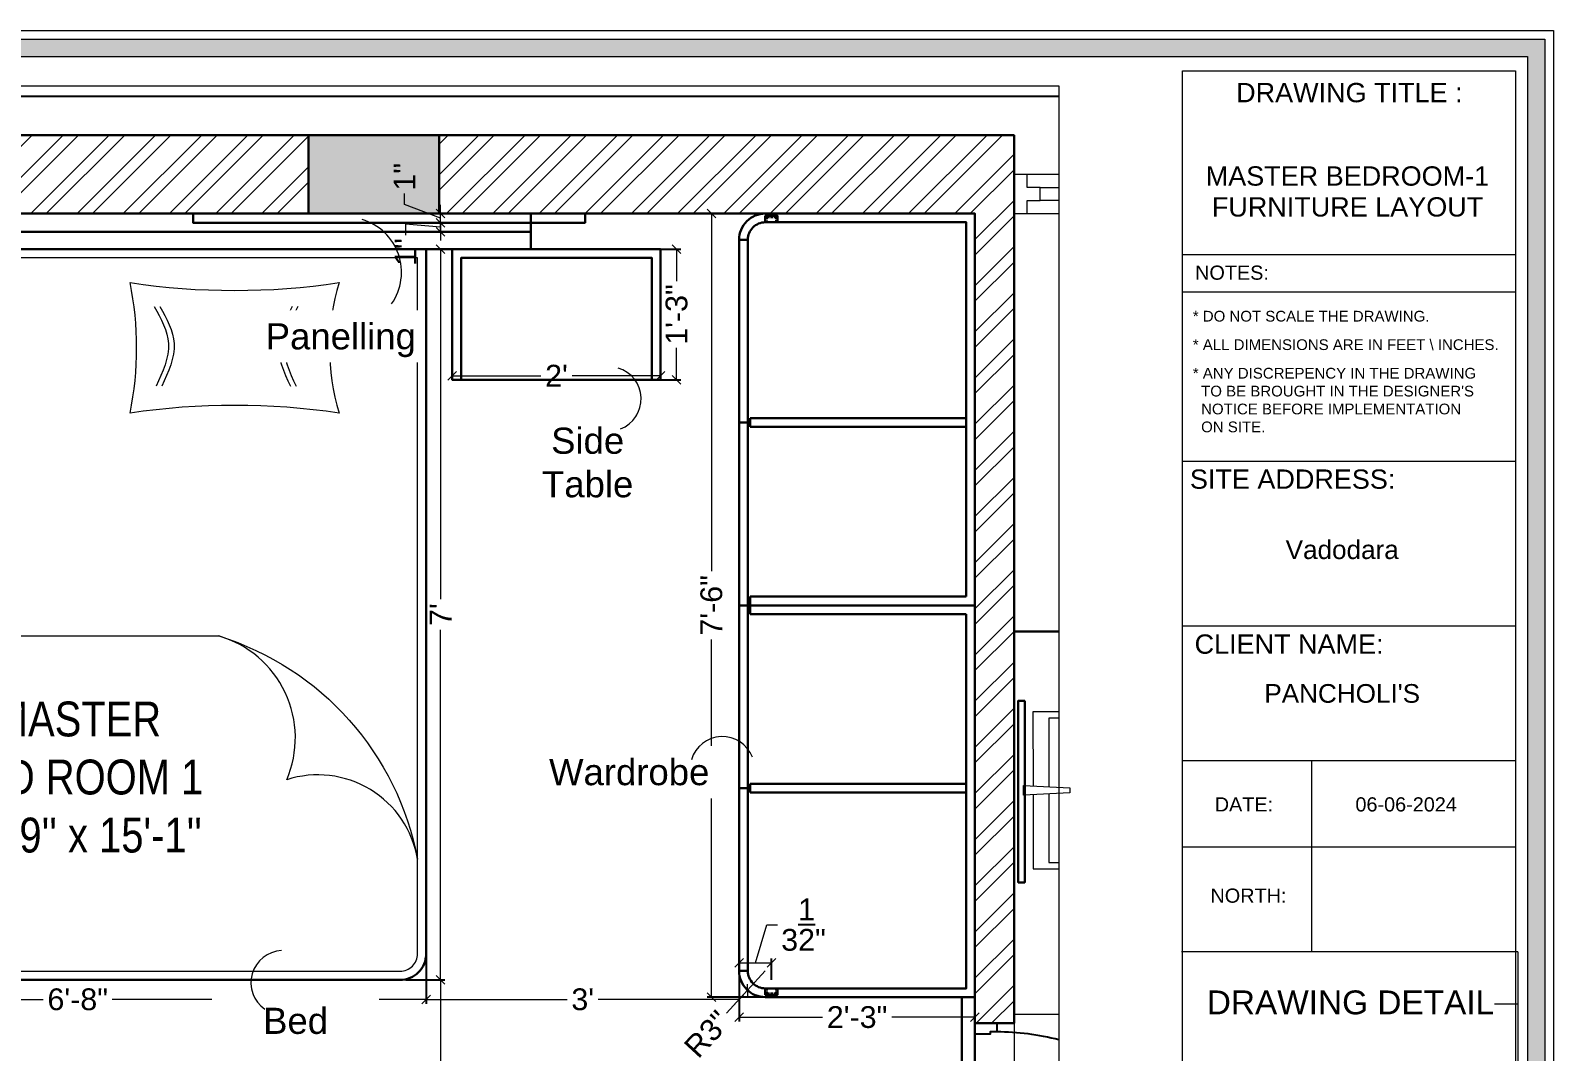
# Model space of a CAD drawing. Header units: millimetres. Extents: x 56222 to 3066687, y -650199 to -121287.
# Drawn here: x 131118 to 131292.9, y -184231.7 to -184114.4 of the extents above; entities that cross this region are included whole.
import ezdxf
from ezdxf.enums import TextEntityAlignment as Align

# ---------------------------------------------------------------- set-up
doc = ezdxf.new("R2010")
doc.units = ezdxf.units.MM
doc.header["$MEASUREMENT"] = 0
doc.header["$PDMODE"] = 35
doc.linetypes.add('DASHED2', pattern=[0.375, 0.25, -0.125])
doc.linetypes.add('DASHEDX2', pattern=[1.5, 1, -0.5])
doc.layers.get('Defpoints').update_dxf_attribs({"color": 220})
doc.layers.add('AR ELE-5', color=134, linetype='Continuous')
doc.layers.add('AR HATCH-7', color=7, linetype='Continuous')
for name, color, linetype, lineweight in [('COLUMN', 1, 'Continuous', 30), ('dim05', 1, 'Continuous', 13), ('Dimension', 10, 'DASHEDX2', 20), ('ELEVATION', 250, 'Continuous', 9), ('FIRST FLOOR', 7, 'Continuous', 9), ('FIRST FLOOR ( DW_RAIL )', 7, 'Continuous', 9), ('FIRST FLOOR ( TEXT )', 7, 'Continuous', 9), ('FIRST FLOOR_( PLine )_', 251, 'Continuous', 30), ('FUR1', 1, 'Continuous', 0), ('FURNITURE', 32, 'Continuous', 9), ('Labelling', 1, 'Continuous', 25), ('NAME PLATE', 7, 'Continuous', 25), ('wall', 7, 'Continuous', 30)]:
    doc.layers.add(name, color=color, linetype=linetype, lineweight=lineweight)
doc.layers.add('XX~SLAB ( PLINE )', color=251, linetype='Continuous', plot=False)
doc.styles.add('Arial', font='arial.ttf')
doc.styles.add('KATHA', font='swissc.ttf')
doc.styles.get("Standard").update_dxf_attribs({"font": 'arial.ttf', "height": 6})
doc.dimstyles.new('ISO-25', dxfattribs={"dimtxt": 2.5, "dimasz": 1, "dimexe": 0.5, "dimexo": 1, "dimtad": 0, "dimdec": 1, "dimlunit": 4, "dimtxsty": 'Standard', "dimblk": 'OBLIQUE', "dimcen": 2.5, "dimclrd": 1, "dimclre": 1, "dimclrt": 5, "dimadec": 0, "dimazin": 0, "dimtfac": 1, "dimtdec": 1, "dimtmove": 0, "dimatfit": 3, "dimfxl": 1, "dimlwd": -1, "dimarcsym": 0})

# ---------------------------------------------------------------- blocks, each defined once
blk = doc.blocks.new('_Oblique')
at = {"layer": 'wall', "color": 0, "lineweight": -2}
blk.add_line((-0.5, -0.5), (0.5, 0.5), dxfattribs=at)
blk = doc.blocks.new('*D264')
at = {"layer": 'Defpoints', "color": 0, "lineweight": 30, "transparency": 16777216}
for p in [(131160.1, -184223.44), (131165.09, -184268.41), (131172.24, -184268.41)]:
    blk.add_point(p, dxfattribs=at)
at = {"layer": 'dim05', "color": 1, "linetype": 'Continuous', "lineweight": -2, "transparency": 16777216}
for p, q in [((131161.1, -184223.44), (131165.59, -184223.44)), ((131171.24, -184268.41), (131164.59, -184268.41))]:
    blk.add_line(p, q, dxfattribs=at)
at = {"layer": 'dim05', "color": 1, "linetype": 'Continuous', "transparency": 16777216}
for p, q in [((131165.09, -184223.44), (131165.09, -184241.98)), ((131165.09, -184268.41), (131165.09, -184249.87))]:
    blk.add_line(p, q, dxfattribs=at)
at = {"layer": 'dim05', "color": 1, "transparency": 16777216}
for p, rotation in [((131165.09, -184223.44), 90), ((131165.09, -184268.41), 270)]:
    blk.add_blockref('_Oblique', p, dxfattribs=dict(at, rotation=rotation))
at = {"layer": 'dim05', "color": 5, "lineweight": 25, "transparency": 16777216, "insert": (131165.09, -184245.92), "char_height": 2.5, "attachment_point": 5, "rotation": 90, "style": 'Arial'}
blk.add_mtext('3\'-9"', dxfattribs=at)
blk = doc.blocks.new('*D260')
at = {"layer": 'Defpoints', "color": 0, "lineweight": 30, "transparency": 16777216}
for p in [(131207.54, -184135.41), (131196.18, -184225.41), (131207.54, -184225.41)]:
    blk.add_point(p, dxfattribs=at)
at = {"layer": 'dim05', "color": 1, "linetype": 'Continuous', "lineweight": -2, "transparency": 16777216}
for p, q in [((131206.54, -184135.41), (131195.68, -184135.41)), ((131206.54, -184225.41), (131195.68, -184225.41))]:
    blk.add_line(p, q, dxfattribs=at)
at = {"layer": 'dim05', "color": 1, "linetype": 'Continuous', "transparency": 16777216}
for p, q in [((131196.18, -184135.41), (131196.18, -184176.47)), ((131196.18, -184225.41), (131196.18, -184184.35))]:
    blk.add_line(p, q, dxfattribs=at)
at = {"layer": 'dim05', "color": 1, "transparency": 16777216}
for p, rotation in [((131196.18, -184135.41), 90), ((131196.18, -184225.41), 270)]:
    blk.add_blockref('_Oblique', p, dxfattribs=dict(at, rotation=rotation))
at = {"layer": 'dim05', "color": 5, "lineweight": 25, "transparency": 16777216, "insert": (131196.18, -184180.41), "char_height": 2.5, "attachment_point": 5, "rotation": 90, "style": 'Arial'}
blk.add_mtext('7\'-6"', dxfattribs=at)
blk = doc.blocks.new('*D261')
at = {"layer": 'Defpoints', "color": 0, "lineweight": 30, "transparency": 16777216}
for p in [(131226.43, -184216.13), (131199.36, -184219.51), (131226.43, -184227.72)]:
    blk.add_point(p, dxfattribs=at)
at = {"layer": 'dim05', "color": 1, "linetype": 'Continuous', "lineweight": -2, "transparency": 16777216}
for p, q in [((131226.43, -184217.13), (131226.43, -184228.22)), ((131199.36, -184220.51), (131199.36, -184228.22))]:
    blk.add_line(p, q, dxfattribs=at)
at = {"layer": 'dim05', "color": 1, "linetype": 'Continuous', "transparency": 16777216}
for p, q in [((131199.36, -184227.72), (131208.93, -184227.72)), ((131226.43, -184227.72), (131216.87, -184227.72))]:
    blk.add_line(p, q, dxfattribs=at)
at = {"layer": 'dim05', "color": 1, "transparency": 16777216, "rotation": 180}
blk.add_blockref('_Oblique', (131199.36, -184227.72), dxfattribs=at)
at = {"layer": 'dim05', "color": 1, "transparency": 16777216}
blk.add_blockref('_Oblique', (131226.43, -184227.72), dxfattribs=at)
at = {"layer": 'dim05', "color": 5, "lineweight": 25, "transparency": 16777216, "insert": (131212.9, -184227.72), "char_height": 2.5, "attachment_point": 5, "style": 'Arial'}
blk.add_mtext('2\'-3"', dxfattribs=at)
blk = doc.blocks.new('*D262')
at = {"layer": 'Defpoints', "color": 0, "lineweight": 30, "transparency": 16777216}
for p in [(131083.43, -184215.52), (131163.43, -184215.52), (131163.43, -184225.68)]:
    blk.add_point(p, dxfattribs=at)
at = {"layer": 'dim05', "color": 1, "linetype": 'Continuous', "lineweight": -2, "transparency": 16777216}
for p, q in [((131083.43, -184216.52), (131083.43, -184226.18)), ((131163.43, -184216.52), (131163.43, -184226.18))]:
    blk.add_line(p, q, dxfattribs=at)
at = {"layer": 'dim05', "color": 1, "linetype": 'Continuous', "transparency": 16777216}
for p, q in [((131083.43, -184225.68), (131119.48, -184225.68)), ((131163.43, -184225.68), (131127.39, -184225.68))]:
    blk.add_line(p, q, dxfattribs=at)
at = {"layer": 'dim05', "color": 1, "transparency": 16777216, "rotation": 180}
blk.add_blockref('_Oblique', (131083.43, -184225.68), dxfattribs=at)
at = {"layer": 'dim05', "color": 1, "transparency": 16777216}
blk.add_blockref('_Oblique', (131163.43, -184225.68), dxfattribs=at)
at = {"layer": 'dim05', "color": 5, "lineweight": 25, "transparency": 16777216, "insert": (131123.43, -184225.68), "char_height": 2.5, "attachment_point": 5, "style": 'Arial'}
blk.add_mtext('6\'-8"', dxfattribs=at)
blk = doc.blocks.new('*D263')
at = {"layer": 'Defpoints', "color": 0, "lineweight": 30, "transparency": 16777216}
for p in [(131163.43, -184220.44), (131199.36, -184221.8), (131199.36, -184225.68)]:
    blk.add_point(p, dxfattribs=at)
at = {"layer": 'dim05', "color": 1, "linetype": 'Continuous', "lineweight": -2, "transparency": 16777216}
for p, q in [((131163.43, -184221.44), (131163.43, -184226.18)), ((131199.36, -184222.8), (131199.36, -184226.18))]:
    blk.add_line(p, q, dxfattribs=at)
at = {"layer": 'dim05', "color": 1, "linetype": 'Continuous', "transparency": 16777216}
for p, q in [((131163.43, -184225.68), (131179.62, -184225.68)), ((131199.36, -184225.68), (131183.17, -184225.68))]:
    blk.add_line(p, q, dxfattribs=at)
at = {"layer": 'dim05', "color": 1, "transparency": 16777216, "rotation": 180}
blk.add_blockref('_Oblique', (131163.43, -184225.68), dxfattribs=at)
at = {"layer": 'dim05', "color": 1, "transparency": 16777216}
blk.add_blockref('_Oblique', (131199.36, -184225.68), dxfattribs=at)
at = {"layer": 'dim05', "color": 5, "lineweight": 25, "transparency": 16777216, "insert": (131181.4, -184225.68), "char_height": 2.5, "attachment_point": 5, "style": 'Arial'}
blk.add_mtext("3'", dxfattribs=at)
blk = doc.blocks.new('*D243')
at = {"layer": 'Defpoints', "color": 0, "lineweight": 30, "transparency": 16777216}
for p in [(131162.43, -184139.51), (131165.09, -184139.51), (131160.43, -184223.44)]:
    blk.add_point(p, dxfattribs=at)
at = {"layer": 'dim05', "color": 1, "linetype": 'Continuous', "lineweight": -2, "transparency": 16777216}
for p, q in [((131163.43, -184139.51), (131165.59, -184139.51)), ((131161.43, -184223.44), (131165.59, -184223.44))]:
    blk.add_line(p, q, dxfattribs=at)
at = {"layer": 'dim05', "color": 1, "linetype": 'Continuous', "transparency": 16777216}
for p, q in [((131165.09, -184139.51), (131165.09, -184179.71)), ((131165.09, -184223.44), (131165.09, -184183.24))]:
    blk.add_line(p, q, dxfattribs=at)
at = {"layer": 'dim05', "color": 1, "transparency": 16777216}
for p, rotation in [((131165.09, -184139.51), 90), ((131165.09, -184223.44), 270)]:
    blk.add_blockref('_Oblique', p, dxfattribs=dict(at, rotation=rotation))
at = {"layer": 'dim05', "color": 5, "lineweight": 25, "transparency": 16777216, "insert": (131165.09, -184181.47), "char_height": 2.5, "attachment_point": 5, "rotation": 90, "style": 'Arial'}
blk.add_mtext("7'", dxfattribs=at)
blk = doc.blocks.new('*D246')
at = {"layer": 'Defpoints', "color": 0, "lineweight": 30, "transparency": 16777216}
for p in [(131166.43, -184152.49), (131190.34, -184152.49), (131190.34, -184154.03)]:
    blk.add_point(p, dxfattribs=at)
at = {"layer": 'dim05', "color": 1, "linetype": 'Continuous', "lineweight": -2, "transparency": 16777216}
for p, q in [((131166.43, -184153.49), (131166.43, -184154.53)), ((131190.34, -184153.49), (131190.34, -184154.53))]:
    blk.add_line(p, q, dxfattribs=at)
at = {"layer": 'dim05', "color": 1, "linetype": 'Continuous', "transparency": 16777216}
for p, q in [((131166.43, -184154.03), (131176.59, -184154.03)), ((131190.34, -184154.03), (131180.18, -184154.03))]:
    blk.add_line(p, q, dxfattribs=at)
at = {"layer": 'dim05', "color": 1, "transparency": 16777216, "rotation": 180}
blk.add_blockref('_Oblique', (131166.43, -184154.03), dxfattribs=at)
at = {"layer": 'dim05', "color": 1, "transparency": 16777216}
blk.add_blockref('_Oblique', (131190.34, -184154.03), dxfattribs=at)
at = {"layer": 'dim05', "color": 5, "lineweight": 25, "transparency": 16777216, "insert": (131178.39, -184154.03), "char_height": 2.5, "attachment_point": 5, "style": 'Arial'}
blk.add_mtext("2'", dxfattribs=at)
blk = doc.blocks.new('*D247')
at = {"layer": 'Defpoints', "color": 0, "lineweight": 30, "transparency": 16777216}
for p in [(131187.7, -184139.51), (131192.18, -184139.51), (131187.7, -184154.49)]:
    blk.add_point(p, dxfattribs=at)
at = {"layer": 'dim05', "color": 1, "linetype": 'Continuous', "lineweight": -2, "transparency": 16777216}
for p, q in [((131188.7, -184139.51), (131192.68, -184139.51)), ((131188.7, -184154.49), (131192.68, -184154.49))]:
    blk.add_line(p, q, dxfattribs=at)
at = {"layer": 'dim05', "color": 1, "linetype": 'Continuous', "transparency": 16777216}
for p, q in [((131192.18, -184139.51), (131192.18, -184143.17)), ((131192.18, -184154.49), (131192.18, -184150.83))]:
    blk.add_line(p, q, dxfattribs=at)
at = {"layer": 'dim05', "color": 1, "transparency": 16777216}
for p, rotation in [((131192.18, -184139.51), 90), ((131192.18, -184154.49), 270)]:
    blk.add_blockref('_Oblique', p, dxfattribs=dict(at, rotation=rotation))
at = {"layer": 'dim05', "color": 5, "lineweight": 25, "transparency": 16777216, "insert": (131192.18, -184147), "char_height": 2.5, "attachment_point": 5, "rotation": 90, "style": 'Arial'}
blk.add_mtext('1\'-3"', dxfattribs=at)
blk = doc.blocks.new('*D250')
at = {"layer": 'Defpoints', "color": 0, "lineweight": 30, "transparency": 16777216}
for p in [(131202.36, -184222.41), (131200.33, -184224.62)]:
    blk.add_point(p, dxfattribs=at)
at = {"layer": 'dim05', "color": 1, "linetype": 'Continuous', "transparency": 16777216}
for p in [(131202.36, -184222.41), (131197.9, -184227.26)]:
    blk.add_line(p, (131200.33, -184224.62), dxfattribs=at)
at = {"layer": 'dim05', "color": 1, "transparency": 16777216, "rotation": 47.37705486814784}
blk.add_blockref('_Oblique', (131200.33, -184224.62), dxfattribs=at)
at = {"layer": 'dim05', "color": 5, "lineweight": 25, "transparency": 16777216, "insert": (131195.69, -184229.66), "char_height": 2.5, "attachment_point": 5, "rotation": 47.3771, "style": 'Arial'}
blk.add_mtext('R3"', dxfattribs=at)
blk = doc.blocks.new('*D251')
at = {"layer": 'Defpoints', "color": 0, "lineweight": 30, "transparency": 16777216}
for p in [(131165.09, -184136.46), (131165.09, -184136.46), (131165.09, -184137.51)]:
    blk.add_point(p, dxfattribs=at)
at = {"layer": 'dim05', "color": 1, "linetype": 'Continuous', "transparency": 16777216}
for p, q in [((131165.09, -184136.46), (131165.09, -184135.46)), ((131165.09, -184136.98), (131161.07, -184136.63)), ((131161.07, -184136.63), (131161.07, -184137.88)), ((131165.09, -184137.51), (131165.09, -184136.46)), ((131165.09, -184137.51), (131165.09, -184136.46)), ((131165.09, -184137.51), (131165.09, -184138.51))]:
    blk.add_line(p, q, dxfattribs=at)
at = {"layer": 'dim05', "color": 1, "linetype": 'Continuous', "lineweight": -2, "transparency": 16777216}
for p, q in [((131166.09, -184136.46), (131165.59, -184136.46)), ((131166.09, -184137.51), (131165.59, -184137.51))]:
    blk.add_line(p, q, dxfattribs=at)
at = {"layer": 'dim05', "color": 1, "transparency": 16777216}
for p, rotation in [((131165.09, -184136.46), 270), ((131165.09, -184137.51), 90)]:
    blk.add_blockref('_Oblique', p, dxfattribs=dict(at, rotation=rotation))
at = {"layer": 'dim05', "color": 5, "lineweight": 25, "transparency": 16777216, "insert": (131161.07, -184139.83), "char_height": 2.5, "attachment_point": 5, "rotation": 90, "style": 'Arial'}
blk.add_mtext('1"', dxfattribs=at)
blk = doc.blocks.new('*D252')
at = {"layer": 'Defpoints', "color": 0, "lineweight": 30, "transparency": 16777216}
for p in [(131165.09, -184135.41), (131165.09, -184135.41), (131165.09, -184136.46)]:
    blk.add_point(p, dxfattribs=at)
at = {"layer": 'dim05', "color": 1, "linetype": 'Continuous', "transparency": 16777216}
for p, q in [((131160.94, -184134.37), (131160.94, -184133.12)), ((131165.09, -184135.93), (131160.94, -184134.37)), ((131165.09, -184135.41), (131165.09, -184134.41)), ((131165.09, -184136.46), (131165.09, -184135.41)), ((131165.09, -184136.46), (131165.09, -184135.41)), ((131165.09, -184136.46), (131165.09, -184137.46))]:
    blk.add_line(p, q, dxfattribs=at)
at = {"layer": 'dim05', "color": 1, "linetype": 'Continuous', "lineweight": -2, "transparency": 16777216}
for p, q in [((131166.09, -184135.41), (131165.59, -184135.41)), ((131166.09, -184136.46), (131165.59, -184136.46))]:
    blk.add_line(p, q, dxfattribs=at)
at = {"layer": 'dim05', "color": 1, "transparency": 16777216}
for p, rotation in [((131165.09, -184135.41), 270), ((131165.09, -184136.46), 90)]:
    blk.add_blockref('_Oblique', p, dxfattribs=dict(at, rotation=rotation))
at = {"layer": 'dim05', "color": 5, "lineweight": 25, "transparency": 16777216, "insert": (131160.94, -184131.18), "char_height": 2.5, "attachment_point": 5, "rotation": 90, "style": 'Arial'}
blk.add_mtext('1"', dxfattribs=at)
blk = doc.blocks.new('*D566')
at = {"layer": 'Defpoints', "color": 0, "lineweight": 30, "transparency": 16777216}
for p in [(131199.36, -184221.8), (131203.07, -184221.49), (131203.07, -184224.41)]:
    blk.add_point(p, dxfattribs=at)
at = {"layer": 'dim05', "color": 1, "linetype": 'Continuous', "transparency": 16777216}
for p, q in [((131201.22, -184221.49), (131202.53, -184217.1)), ((131202.53, -184217.1), (131203.78, -184217.1)), ((131199.36, -184221.49), (131203.07, -184221.49))]:
    blk.add_line(p, q, dxfattribs=at)
at = {"layer": 'dim05', "color": 1, "linetype": 'Continuous', "lineweight": -2, "transparency": 16777216}
for p, q in [((131199.36, -184220.8), (131199.36, -184220.99)), ((131203.07, -184223.41), (131203.07, -184220.99))]:
    blk.add_line(p, q, dxfattribs=at)
at = {"layer": 'dim05', "color": 1, "transparency": 16777216, "rotation": 180}
blk.add_blockref('_Oblique', (131199.36, -184221.49), dxfattribs=at)
at = {"layer": 'dim05', "color": 1, "transparency": 16777216}
blk.add_blockref('_Oblique', (131203.07, -184221.49), dxfattribs=at)
at = {"layer": 'dim05', "color": 5, "lineweight": 25, "transparency": 16777216, "insert": (131206.75, -184217.1), "char_height": 2.5, "attachment_point": 5, "style": 'Arial'}
blk.add_mtext('3{\\H1x;\\S1/2;}"', dxfattribs=at)

msp = doc.modelspace()

# ---------------------------------------------------------------- hatches: boundary and pattern name
at = {"layer": 'AR HATCH-7', "lineweight": 9, "true_color": 0x939598}
h = msp.add_hatch(dxfattribs=at)
h.set_pattern_fill('ANSI32', color=252, scale=10)
h.set_pattern_definition([(45, (-3.019, -908.627), (-2.65165043, 2.65165043), []), (45, (-1.251, -908.627), (-2.65165043, 2.65165043), [])])
h.paths.add_polyline_path([(131230.93, -184271.91), (131226.43, -184271.91), (131226.43, -184286.41), (131226.43, -184288.41), (131149.43, -184288.41), (131149.43, -184301.9), (131153.93, -184301.9), (131153.93, -184292.91), (131226.43, -184292.91), (131226.43, -184301.9), (131230.93, -184301.9), (131230.93, -184292.91)])
h.paths.add_polyline_path([(131149.93, -184126.41), (131070.43, -184126.41), (131070.43, -184135.41), (131149.93, -184135.41)])
h.paths.add_polyline_path([(131230.93, -184126.41), (131226.43, -184126.41), (131164.93, -184126.41), (131164.93, -184135.41), (131181.68, -184135.41), (131226.43, -184135.41), (131226.43, -184225.41), (131226.43, -184228.41), (131228.93, -184228.41), (131230.93, -184228.41)])
h.paths.add_polyline_path([(131230.93, -184256.91), (131230.93, -184256.41), (131226.43, -184256.41), (131226.43, -184271.91), (131230.93, -184271.91)])
h.paths.add_polyline_path([(131045.43, -184267.41), (131040.93, -184267.41), (131040.93, -184288.41), (131029.96, -184288.41), (131029.96, -184292.91), (131088.93, -184292.91), (131088.93, -184288.41), (131045.43, -184288.41)])
h.paths.add_polyline_path([(131089.93, -184288.41), (131089.93, -184292.91)], flags=17)
h.paths.add_polyline_path([(131105.43, -184288.41), (131105.43, -184292.91), (131113.43, -184292.91), (131113.43, -184289.91), (131113.43, -184288.41)])
at = {"layer": 'AR HATCH-7', "lineweight": 15, "true_color": 0x939598}
h = msp.add_hatch(dxfattribs=at)
h.set_pattern_fill('AR-CONC', color=252, angle=45)
h.set_pattern_definition([(95, (-3.019, -72.468), (5.51551999, 4.62807079), [0.75, -8.25]), (40, (-3.019, -72.468), (-6.29992167, 4.3376815), [0.6, -6.6]), (145.4514445, (-2.559, -72.0825), (-0.78440164, 8.96575221), [0.63740192, -7.01142112]), (91.1842, (-4.433, -71.054), (8.71693388, 6.37613776), [1.125, -12.375]), (141.6356355, (-3.707, -70.523), (-0.2790007, 13.4971167), [0.9561034, -10.5171376]), (36.184164, (-4.433, -71.054), (-0.2790007, 13.4971167), [0.9, -9.9]), (66, (-3.3724, -70.7004), (7.06771572, 1.37382476), [0.75, -8.25]), (11, (-3.3724, -70.7004), (-3.40708593, 6.84808435), [0.6, -6.6]), (116.4514447, (-2.7834, -70.586), (3.66062975, 8.22190906), [0.6374019, -7.01142112]), (82.5, (-3.0188, -72.4682), (-2.267931853, 2.439898176), [0, -6.52, 0, -6.7, 0, -6.625]), (52.5, (-3.0188, -72.468), (-0.92872942, 4.6490945), [0, -3.82, 0, -6.37, 0, -2.525]), (12.5, (-4.5957, -74.045), (3.934181673, 3.615207618), [0, -2.5, 0, -7.8, 0, -10.35]), (2.5, (-5.303, -74.752), (3.41589983, 4.83159807), [0, -3.25, 0, -5.18, 0, -7.35])])
h.paths.add_polyline_path([(131105.43, -184283.91), (131088.93, -184283.91), (131088.93, -184292.91), (131105.43, -184292.91)])
h.paths.add_polyline_path([(131164.93, -184126.41), (131149.93, -184126.41), (131149.93, -184135.41), (131164.93, -184135.41)])
at = {"layer": 'Dimension', "linetype": 'Continuous', "true_color": 0xd39e00}
h = msp.add_hatch(color=42, dxfattribs=at)
h.paths.add_polyline_path([(131007.33, -184115.37), (131007.33, -184315.64), (131291.85, -184315.64), (131291.85, -184115.37)])
h.paths.add_polyline_path([(131009.33, -184117.37), (131289.86, -184117.37), (131289.86, -184313.64), (131009.33, -184313.64)], flags=16)

# ---------------------------------------------------------------- linework, layer by layer
msp.add_lwpolyline([(131228.93, -184228.41), (131228.93, -184229.41), (131228.18, -184229.41), (131228.18, -184229.66), (131226.43, -184229.66), (131226.43, -184228.41)], close=True)
at = {"layer": 'AR ELE-5', "linetype": 'ByBlock', "ltscale": 15}
msp.add_arc((131228.92, -184257.45), 28.04, 75.252, 89.9653, dxfattribs=at)
at = {"layer": 'COLUMN'}
msp.add_lwpolyline([(131164.93, -184126.41), (131164.93, -184135.41), (131149.93, -184135.41), (131149.93, -184126.41)], close=True, dxfattribs=at)
at = {"layer": 'Dimension', "color": 42, "linetype": 'Continuous', "true_color": 0xd39e00}
for p, q in [((131288.5, -184140.14), (131250.27, -184140.14)), ((131288.5, -184144.44), (131250.27, -184144.44)), ((131288.5, -184163.87), (131250.27, -184163.87)), ((131288.5, -184182.82), (131250.27, -184182.82)), ((131288.5, -184198.26), (131250.27, -184198.26)), ((131265.06, -184198.26), (131265.06, -184220.21)), ((131288.5, -184208.2), (131250.27, -184208.2)), ((131288.74, -184220.21), (131250.15, -184220.21)), ((131288.74, -184220.21), (131288.74, -184255.16)), ((131286.07, -184226.2), (131288.74, -184226.2))]:
    msp.add_line(p, q, dxfattribs=at)
for points in [[(131006.33, -184114.37), (131292.85, -184114.37), (131292.85, -184316.64), (131006.33, -184316.64)], [(131007.33, -184115.37), (131291.85, -184115.37), (131291.85, -184315.64), (131007.33, -184315.64)], [(131009.33, -184117.37), (131289.86, -184117.37), (131289.86, -184313.64), (131009.33, -184313.64)]]:
    msp.add_lwpolyline(points, close=True, dxfattribs=at)
at = {"layer": 'Dimension', "color": 42, "linetype": 'ByBlock', "true_color": 0xd39e00}
msp.add_lwpolyline([(131250.27, -184312), (131250.27, -184119.01), (131288.5, -184119.01), (131288.5, -184312)], close=True, dxfattribs=at)
at = {"layer": 'ELEVATION', "lineweight": 0}
msp.add_lwpolyline([(131236.06, -184120.74), (131236.06, -184301.9), (131029.96, -184301.9), (131029.96, -184120.74)], close=True, dxfattribs=at)
at = {"layer": 'FIRST FLOOR'}
for p, q in [((131230.93, -184126.41), (131230.93, -184280.91)), ((131045.43, -184135.41), (131226.43, -184135.41)), ((131226.43, -184135.41), (131226.43, -184228.41)), ((131230.93, -184135.41), (131236.06, -184135.41)), ((131226.43, -184228.41), (131230.93, -184228.41))]:
    msp.add_line(p, q, dxfattribs=at)
at = {"layer": 'FIRST FLOOR', "ltscale": 0.7}
msp.add_lwpolyline([(131029.96, -184121.91), (131236.06, -184121.91)], dxfattribs=at)
at = {"layer": 'FIRST FLOOR ( DW_RAIL )'}
for points in [[(131236.06, -184133.91), (131233.93, -184133.91), (131233.93, -184132.41), (131232.43, -184132.41), (131232.43, -184130.91), (131230.93, -184130.91), (131230.93, -184135.41), (131232.43, -184135.41), (131232.43, -184133.91), (131233.93, -184133.91), (131233.93, -184132.41), (131236.06, -184132.41)], [(131236.06, -184130.91), (131230.93, -184130.91), (131230.93, -184135.41), (131236.06, -184135.41)]]:
    msp.add_lwpolyline(points, dxfattribs=at)
at = {"layer": 'FIRST FLOOR_( PLine )_'}
for points in [[(131226.43, -184126.41), (131070.43, -184126.41), (131070.43, -184135.41), (131226.43, -184135.41)], [(131226.43, -184135.41), (131226.43, -184228.41), (131230.93, -184228.41), (131230.93, -184126.41), (131226.43, -184126.41)]]:
    msp.add_lwpolyline(points, dxfattribs=at)
at = {"layer": 'FURNITURE', "lineweight": 30}
for p, q in [((131074.43, -184137.51), (131175.43, -184137.51)), ((131200.36, -184138.41), (131199.36, -184138.41)), ((131200.36, -184159.41), (131199.36, -184159.41)), ((131200.61, -184158.91), (131225.43, -184158.91)), ((131200.61, -184159.91), (131200.61, -184158.91)), ((131200.61, -184159.91), (131225.43, -184159.91)), ((131200.36, -184180.41), (131199.36, -184180.41)), ((131200.61, -184179.41), (131225.43, -184179.41)), ((131200.61, -184181.41), (131200.61, -184179.41)), ((131200.61, -184180.41), (131226.43, -184180.41)), ((131200.61, -184181.41), (131225.43, -184181.41)), ((131200.36, -184201.41), (131199.36, -184201.41)), ((131200.61, -184200.91), (131225.43, -184200.91)), ((131200.61, -184201.91), (131200.61, -184200.91)), ((131200.61, -184201.91), (131225.43, -184201.91)), ((131200.36, -184222.41), (131199.36, -184222.41))]:
    msp.add_line(p, q, dxfattribs=at)
at = {"layer": 'FURNITURE'}
msp.add_line((131084.43, -184183.93), (131139.63, -184183.93), dxfattribs=at)
at = {"layer": 'FURNITURE', "color": 5, "lineweight": 30, "ltscale": 10000}
msp.add_line((131230.93, -184183.41), (131236.06, -184183.41), dxfattribs=at)
at = {"layer": 'FURNITURE', "lineweight": 30}
for points in [[(131074.43, -184139.51), (131175.43, -184139.51), (131175.43, -184135.41), (131074.43, -184135.41)], [(131136.68, -184135.41), (131181.68, -184135.41), (131181.68, -184136.46), (131136.68, -184136.46)], [(131166.43, -184139.51), (131190.34, -184139.51), (131190.34, -184154.49), (131166.43, -184154.49)], [(131224.93, -184286.41), (131149.43, -184286.41), (131149.43, -184288.41), (131226.43, -184288.41), (131226.43, -184286.41), (131226.43, -184286.41), (131226.43, -184225.41), (131224.93, -184225.41)]]:
    msp.add_lwpolyline(points, close=True, dxfattribs=at)
for points in [[(131199.36, -184138.41), (131199.36, -184222.41, 0.414214), (131202.36, -184225.41), (131226.43, -184225.41), (131226.43, -184135.41), (131202.36, -184135.41, 0.414214)], [(131086.43, -184223.44), (131160.43, -184223.44, 0.414214), (131163.43, -184220.44), (131163.43, -184139.51), (131083.43, -184139.51), (131083.43, -184220.44, 0.414214)]]:
    msp.add_lwpolyline(points, format="xyb", close=True, dxfattribs=at)
at = {"layer": 'FURNITURE'}
for points in [[(131236.06, -184183.41), (131230.93, -184183.41), (131230.93, -184135.41), (131236.06, -184135.41)], [(131236.06, -184227.41), (131230.93, -184227.41), (131230.93, -184183.41), (131236.06, -184183.41)], [(131236.06, -184192.66), (131233.09, -184192.66), (131233.1, -184201.17)], [(131236.06, -184193.38), (131234.9, -184193.38), (131234.9, -184201.26)], [(131233.1, -184202.15), (131233.12, -184210.66), (131236.06, -184210.66)], [(131234.9, -184202.06), (131234.92, -184209.94), (131236.06, -184209.94)]]:
    msp.add_lwpolyline(points, dxfattribs=at)
at = {"layer": 'FURNITURE', "lineweight": 30}
msp.add_lwpolyline([(131225.43, -184179.41), (131225.43, -184136.41), (131202.36, -184136.41, 0.414214), (131200.36, -184138.41), (131200.36, -184222.41, 0.414214), (131202.36, -184224.41), (131225.43, -184224.41), (131225.43, -184181.41)], format="xyb", dxfattribs=at)
for points in [[(131203.78, -184136.41), (131203.78, -184135.68), (131202.36, -184135.68), (131202.36, -184136.41)], [(131167.43, -184154.49), (131167.43, -184140.51), (131189.34, -184140.51), (131189.34, -184154.49)], [(131203.78, -184224.41), (131203.78, -184225.14), (131202.36, -184225.14), (131202.36, -184224.41)]]:
    msp.add_lwpolyline(points, dxfattribs=at)
at = {"layer": 'FURNITURE', "color": 3, "linetype": 'DASHED2', "lineweight": 30}
for points in [[(131202.54, -184136.41), (131203.6, -184136.41), (131203.6, -184135.81), (131202.54, -184135.81)], [(131202.54, -184224.41), (131203.6, -184224.41), (131203.6, -184225.01), (131202.54, -184225.01)]]:
    msp.add_lwpolyline(points, close=True, dxfattribs=at)
at = {"layer": 'FURNITURE'}
for points in [[(131086.43, -184222.44), (131160.43, -184222.44, 0.414214), (131162.43, -184220.44), (131162.43, -184140.51), (131084.43, -184140.51), (131084.43, -184220.44, 0.414214)], [(131147.42, -184200.45, 0.451075), (131139.63, -184183.93, -0.277658), (131162.43, -184209.58, 0.459377), (131147.42, -184200.45)]]:
    msp.add_lwpolyline(points, format="xyb", close=True, dxfattribs=at)
at = {"layer": 'FURNITURE', "elevation": -0.01}
msp.add_lwpolyline([(131129.44, -184158.33, 0.100586), (131129.44, -184143.33, 0.075726), (131153.44, -184143.33, 0.148967), (131153.44, -184158.33, 0.074116)], format="xyb", close=True, dxfattribs=at)
at = {"layer": 'FURNITURE', "color": 5, "lineweight": 30, "ltscale": 10000}
msp.add_lwpolyline([(131232.14, -184191.37), (131232.14, -184212.24), (131231.4, -184212.24), (131231.4, -184191.37)], close=True, dxfattribs=at)
at = {"layer": 'FURNITURE'}
msp.add_lwpolyline([(131237.32, -184201.37), (131237.32, -184201.94), (131232.02, -184202.2), (131232.02, -184201.12)], close=True, dxfattribs=at)
for points in [[(131132.22, -184146.07, -0.01), (131132.99, -184147.48, -0.01), (131134.62, -184150.48, -0.01), (131133.18, -184153.59, -0.01), (131132.42, -184155.24, -0.01)], [(131132.87, -184146.07, -0.01), (131133.64, -184147.48, -0.01), (131135.27, -184150.48, -0.01), (131133.83, -184153.59, -0.01), (131133.07, -184155.24, -0.01)], [(131148.06, -184146.07, -0.01), (131147.28, -184147.48, -0.01), (131145.65, -184150.48, -0.01), (131147.09, -184153.59, -0.01), (131147.85, -184155.24, -0.01)], [(131148.7, -184146.07, -0.01), (131147.93, -184147.48, -0.01), (131146.3, -184150.48, -0.01), (131147.74, -184153.59, -0.01), (131148.5, -184155.24, -0.01)]]:
    msp.add_open_spline(points, degree=3, knots=[0, 0, 0, 0, 4.577917, 9.671137, 9.671137, 9.671137, 9.671137], dxfattribs=at)
at = {"layer": 'XX~SLAB ( PLINE )'}
msp.add_lwpolyline([(131029.96, -184121.91), (131236.06, -184121.91)], dxfattribs=at)

# ---------------------------------------------------------------- texts
at = {"layer": 'FIRST FLOOR ( TEXT )', "insert": (131123.46, -184200.16), "char_height": 4, "attachment_point": 5, "style": 'KATHA'}
msp.add_mtext("MASTER \\PBED ROOM 1\\P12'-9'' x 15'-1''", dxfattribs=at)
at = {"layer": 'NAME PLATE', "style": 'Arial'}
for s, height, p in [('DRAWING TITLE : ', 2.218, (131269.84, -184122.62)), ('MASTER BEDROOM-1', 2.218, (131269.19, -184132.2)), ('FURNITURE LAYOUT', 2.218, (131269.2, -184135.75)), ('NOTES:', 1.63, (131255.94, -184143.01)), ('SITE ADDRESS:', 2.218, (131262.9, -184167.02)), ('Vadodara', 2.144, (131268.59, -184175.09)), ('CLIENT NAME:', 2.218, (131262.49, -184185.97)), ("PANCHOLI'S", 2.144, (131268.59, -184191.6)), ('DATE:', 1.63, (131257.31, -184204.09)), ('06-06-2024', 1.63, (131275.93, -184204.09)), ('NORTH:', 1.63, (131257.83, -184214.57)), ('DRAWING DETAIL', 2.7421, (131269.54, -184227.39))]:
    msp.add_text(s, height=height, dxfattribs=at).set_placement(p, align=Align.CENTER)
at = {"layer": 'NAME PLATE', "char_height": 1.2326, "width": 47.6206, "attachment_point": 1, "style": 'Arial'}
for s, insert in [('* DO NOT SCALE THE DRAWING.', (131251.44, -184146.58)), ('* ALL DIMENSIONS ARE IN FEET \\\\ INCHES.', (131251.44, -184149.85)), ("* ANY DISCREPENCY IN THE DRAWING \\P  TO BE BROUGHT IN THE DESIGNER'S\\P  NOTICE BEFORE IMPLEMENTATION \\P  ON SITE.", (131251.44, -184153.13))]:
    msp.add_mtext(s, dxfattribs=dict(at, insert=insert))

# ---------------------------------------------------------------- dimensions: what is measured, and where the dimension line sits
at = {"layer": 'dim05', "color": 27, "lineweight": 25, "true_color": 0x7d5120}
for base, p1, p2, picture, middle in [((131165.091, -184135.4081), (131165.091, -184136.4575), (131165.091, -184135.4081), '*D252', (131160.9378, -184132.497)), ((131165.091, -184136.4575), (131165.091, -184137.507), (131165.091, -184136.4575), '*D251', (131161.0661, -184138.507))]:
    dim = msp.add_linear_dim(base=base, p1=p1, p2=p2, angle=90, dimstyle='ISO-25', override={"dimtxsty": 'Arial', "dimtmove": 1}, dxfattribs=at)
    dim.commit()
    dim.dimension.update_dxf_attribs({"geometry": picture, "text_midpoint": middle, "dimtype": 160})
for base, p1, p2, picture, middle in [((131196.18, -184225.41), (131207.54, -184135.41), (131207.54, -184225.41), '*D260', (131196.18, -184180.41)), ((131165.09, -184139.51), (131160.43, -184223.44), (131162.43, -184139.51), '*D243', (131165.09, -184181.47)), ((131192.18, -184139.51), (131187.7, -184154.49), (131187.7, -184139.51), '*D247', (131192.18, -184147)), ((131165.09, -184268.41), (131160.1, -184223.44), (131172.24, -184268.41), '*D264', (131165.09, -184245.92))]:
    dim = msp.add_linear_dim(base=base, p1=p1, p2=p2, angle=90, dimstyle='ISO-25', override={"dimtxsty": 'Arial', "dimtmove": 1}, dxfattribs=at)
    dim.commit()
    dim.dimension.update_dxf_attribs({"geometry": picture, "text_midpoint": middle})
for base, p1, p2, picture, middle in [((131190.34, -184154.03), (131166.43, -184152.49), (131190.34, -184152.49), '*D246', (131178.39, -184154.03)), ((131203.07, -184221.49), (131199.36, -184221.8), (131203.07, -184224.41), '*D566', (131204.41, -184217.1)), ((131163.43, -184225.68), (131083.43, -184215.52), (131163.43, -184215.52), '*D262', (131123.43, -184225.68)), ((131226.43, -184227.72), (131199.36, -184219.51), (131226.43, -184216.13), '*D261', (131212.9, -184227.72)), ((131199.36, -184225.68), (131163.43, -184220.44), (131199.36, -184221.8), '*D263', (131181.4, -184225.68))]:
    dim = msp.add_linear_dim(base=base, p1=p1, p2=p2, dimstyle='ISO-25', override={"dimtxsty": 'Arial', "dimtmove": 1}, dxfattribs=at)
    dim.commit()
    dim.dimension.update_dxf_attribs({"geometry": picture, "text_midpoint": middle})
dim = msp.add_radius_dim(center=(131202.36, -184222.41), mpoint=(131200.33, -184224.62), dimstyle='ISO-25', override={"dimtxsty": 'Arial', "dimtmove": 1}, dxfattribs=at)
dim.commit()
dim.dimension.update_dxf_attribs({"geometry": '*D250', "text_midpoint": (131195.69, -184229.66), "dimtype": 164})

# ---------------------------------------------------------------- next in the draw order: texts
at = {"layer": 'Labelling', "color": 1, "char_height": 3, "width": 16.1646, "attachment_point": 5, "style": 'Arial', "bg_fill": 2}
for s, insert in [('\\A1;Panelling', (131153.63, -184149.96)), ('\\A1;Side Table', (131181.97, -184164.02)), ('\\A1;Wardrobe', (131186.74, -184199.59)), ('\\A1;Bed', (131148.44, -184228.16, -1.24))]:
    msp.add_mtext(s, dxfattribs=dict(at, insert=insert))

# ---------------------------------------------------------------- next in the draw order: linework, layer by layer
at = {"layer": 'FUR1', "color": 252, "true_color": 0x939598}
for centre, radius, start, end in [((131154.28, -184142.15, -1.24), 6.32, 325.061, 73.4908), ((131184.42, -184156.7, -1.24), 3.69, 290.9633, 73.645), ((131197.43, -184199.18, -1.24), 3.69, 20.9633, 163.645), ((131147, -184223.76, -2.49), 3.69, 92.7977, 235.4794)]:
    msp.add_arc(centre, radius, start, end, dxfattribs=at)

doc.saveas('drawing.dxf')
